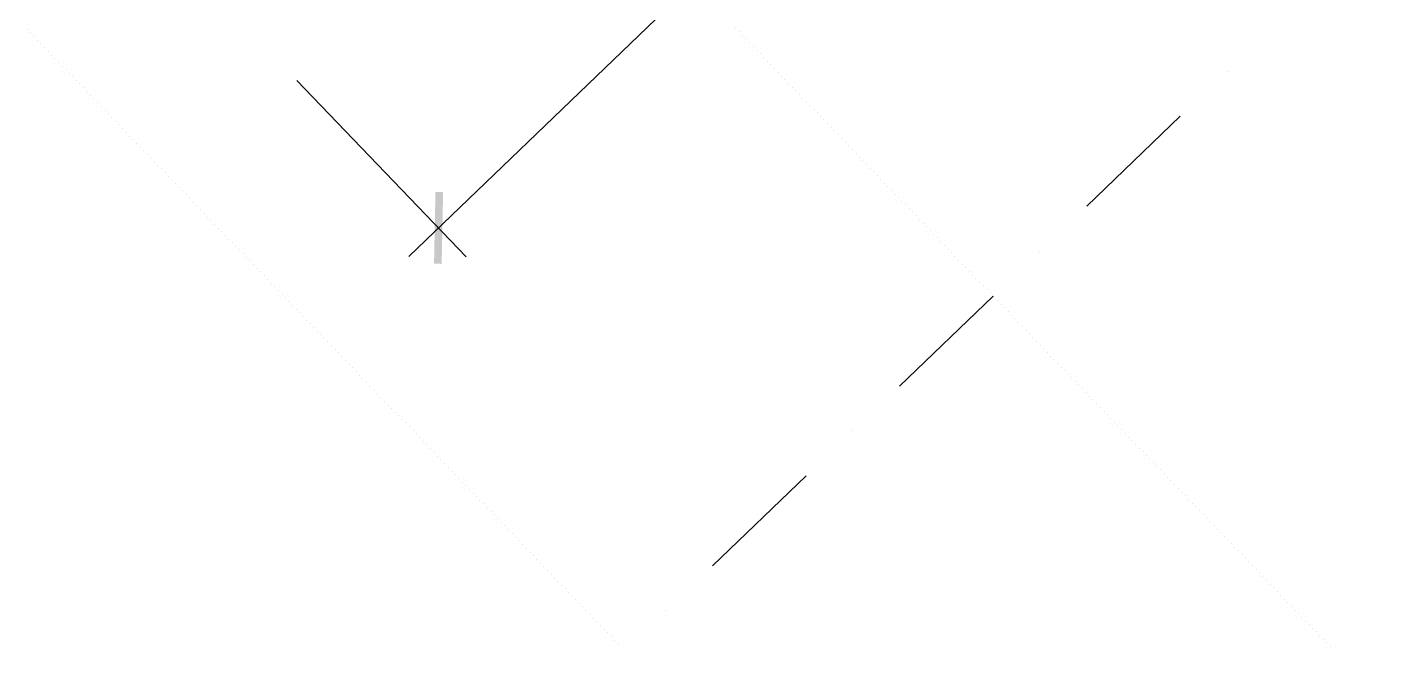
# Model space of a CAD drawing. Header units: metres. Extents: x 2687650.8 to 2687727.1, y 1234407.3 to 1234484.3.
# Drawn here: x 2687701.76 to 2687704.425, y 1234446.544 to 1234447.757 of the extents above; entities that cross this region are included whole.
import ezdxf

# ---------------------------------------------------------------- set-up
doc = ezdxf.new("R2010")
doc.units = ezdxf.units.M
for name, color, linetype in [('PDF_0', 7, 'Continuous'), ('PDF_A__BEML', 7, 'Continuous'), ('PDF_Ebene 2', 7, 'Continuous')]:
    doc.layers.add(name, color=color, linetype=linetype)
doc.layers.add('PDF__Parzellengrenze', color=7, linetype='Continuous', true_color=0x7f7f7f)

# ---------------------------------------------------------------- blocks, each defined once
blk = doc.blocks.new('A$C1c84ec86')
at = {"layer": 'PDF_0', "transparency": 33554559}
blk.add_hatch(color=256, dxfattribs=at).paths.add_polyline_path([(4018.99, 3322.59), (4017.93, 3321.53), (4027.88, 3311.58), (4028.93, 3312.64)])
at = {"layer": 'PDF__Parzellengrenze', "lineweight": 18}
for points in [[(4108.31, 3449.59), (4108.31, 3449.59)], [(4108.31, 3411.49), (4108.31, 3436.89)], [(4108.31, 3398.79), (4108.31, 3398.79)], [(4108.31, 3360.69), (4108.31, 3386.09)], [(4108.31, 3347.99), (4108.31, 3347.99)], [(4108.31, 3309.89), (4108.31, 3335.29)], [(4108.31, 3297.19), (4108.31, 3297.19)]]:
    blk.add_lwpolyline(points, dxfattribs=at)
at = {"layer": 'PDF_A__BEML', "lineweight": 25}
for points in [[(4023.43, 3309.04), (4023.43, 3575.11)], [(3983.43, 3317.09), (4031.26, 3317.09)]]:
    blk.add_lwpolyline(points, dxfattribs=at)
at = {"layer": 'PDF_Ebene 2', "lineweight": 20}
for points in [[(4035.5, 3386.09), (4035.5, 3386.09)], [(4036.55, 3386.09), (4036.55, 3386.09)], [(4037.61, 3386.09), (4037.61, 3386.09)], [(4038.46, 3386.09), (4038.46, 3386.09)], [(4039.52, 3386.09), (4039.52, 3386.09)], [(4040.58, 3386.09), (4040.58, 3386.09)], [(4041.63, 3386.09), (4041.63, 3386.09)], [(4042.48, 3386.09), (4042.48, 3386.09)], [(4043.54, 3386.09), (4043.54, 3386.09)], [(4044.6, 3386.09), (4044.6, 3386.09)], [(4045.44, 3386.09), (4045.44, 3386.09)], [(4046.5, 3386.09), (4046.5, 3386.09)], [(4047.56, 3386.09), (4047.56, 3386.09)], [(4048.62, 3386.09), (4048.62, 3386.09)], [(4049.47, 3386.09), (4049.47, 3386.09)], [(4050.52, 3386.09), (4050.52, 3386.09)], [(4051.58, 3386.09), (4051.58, 3386.09)], [(4052.43, 3386.09), (4052.43, 3386.09)], [(4053.49, 3386.09), (4053.49, 3386.09)], [(4054.55, 3386.09), (4054.55, 3386.09)], [(4055.6, 3386.09), (4055.6, 3386.09)], [(4056.45, 3386.09), (4056.45, 3386.09)], [(4057.51, 3386.09), (4057.51, 3386.09)], [(4058.57, 3386.09), (4058.57, 3386.09)], [(4059.63, 3386.09), (4059.63, 3386.09)], [(4060.47, 3386.09), (4060.47, 3386.09)], [(4061.53, 3386.09), (4061.53, 3386.09)], [(4062.59, 3386.09), (4062.59, 3386.09)], [(4063.44, 3386.09), (4063.44, 3386.09)], [(4064.5, 3386.09), (4064.5, 3386.09)], [(4065.55, 3386.09), (4065.55, 3386.09)], [(4066.61, 3386.09), (4066.61, 3386.09)], [(4067.46, 3386.09), (4067.46, 3386.09)], [(4068.52, 3386.09), (4068.52, 3386.09)], [(4069.58, 3386.09), (4069.58, 3386.09)], [(4070.63, 3386.09), (4070.63, 3386.09)], [(4071.48, 3386.09), (4071.48, 3386.09)], [(4072.54, 3386.09), (4072.54, 3386.09)], [(4073.6, 3386.09), (4073.6, 3386.09)], [(4074.44, 3386.09), (4074.44, 3386.09)], [(4075.5, 3386.09), (4075.5, 3386.09)], [(4076.56, 3386.09), (4076.56, 3386.09)], [(4077.62, 3386.09), (4077.62, 3386.09)], [(4078.47, 3386.09), (4078.47, 3386.09)], [(4079.52, 3386.09), (4079.52, 3386.09)], [(4080.58, 3386.09), (4080.58, 3386.09)], [(4081.64, 3386.09), (4081.64, 3386.09)], [(4082.49, 3386.09), (4082.49, 3386.09)], [(4083.55, 3386.09), (4083.55, 3386.09)], [(4084.6, 3386.09), (4084.6, 3386.09)], [(4085.45, 3386.09), (4085.45, 3386.09)], [(4086.51, 3386.09), (4086.51, 3386.09)], [(4087.57, 3386.09), (4087.57, 3386.09)], [(4088.63, 3386.09), (4088.63, 3386.09)], [(4089.47, 3386.09), (4089.47, 3386.09)], [(4090.53, 3386.09), (4090.53, 3386.09)], [(4091.59, 3386.09), (4091.59, 3386.09)], [(4092.44, 3386.09), (4092.44, 3386.09)], [(4093.49, 3386.09), (4093.49, 3386.09)], [(4094.55, 3386.09), (4094.55, 3386.09)], [(4095.61, 3386.09), (4095.61, 3386.09)], [(4096.46, 3386.09), (4096.46, 3386.09)], [(4097.52, 3386.09), (4097.52, 3386.09)], [(4098.57, 3386.09), (4098.57, 3386.09)], [(4099.63, 3386.09), (4099.63, 3386.09)], [(4100.48, 3386.09), (4100.48, 3386.09)], [(4101.54, 3386.09), (4101.54, 3386.09)], [(4102.6, 3386.09), (4102.6, 3386.09)], [(4103.44, 3386.09), (4103.44, 3386.09)], [(4104.5, 3386.09), (4104.5, 3386.09)], [(4105.56, 3386.09), (4105.56, 3386.09)], [(4106.62, 3386.09), (4106.62, 3386.09)], [(4107.46, 3386.09), (4107.46, 3386.09)], [(4108.52, 3386.09), (4108.52, 3386.09)], [(4109.58, 3386.09), (4109.58, 3386.09)], [(4110.64, 3386.09), (4110.64, 3386.09)], [(4111.49, 3386.09), (4111.49, 3386.09)], [(4112.54, 3386.09), (4112.54, 3386.09)], [(4113.6, 3386.09), (4113.6, 3386.09)], [(4114.45, 3386.09), (4114.45, 3386.09)], [(4115.51, 3386.09), (4115.51, 3386.09)], [(4116.57, 3386.09), (4116.57, 3386.09)], [(4117.62, 3386.09), (4117.62, 3386.09)], [(4118.47, 3386.09), (4118.47, 3386.09)], [(4119.53, 3386.09), (4119.53, 3386.09)], [(4120.59, 3386.09), (4120.59, 3386.09)], [(4121.65, 3386.09), (4121.65, 3386.09)], [(4122.49, 3386.09), (4122.49, 3386.09)], [(4123.55, 3386.09), (4123.55, 3386.09)], [(4124.61, 3386.09), (4124.61, 3386.09)], [(4125.46, 3386.09), (4125.46, 3386.09)], [(4126.51, 3386.09), (4126.51, 3386.09)], [(4127.57, 3386.09), (4127.57, 3386.09)], [(4128.63, 3386.09), (4128.63, 3386.09)], [(4129.48, 3386.09), (4129.48, 3386.09)], [(4130.54, 3386.09), (4130.54, 3386.09)], [(4131.59, 3386.09), (4131.59, 3386.09)], [(4132.44, 3386.09), (4132.44, 3386.09)], [(4133.5, 3386.09), (4133.5, 3386.09)], [(4134.56, 3386.09), (4134.56, 3386.09)], [(4135.62, 3386.09), (4135.62, 3386.09)], [(4136.46, 3386.09), (4136.46, 3386.09)], [(4137.52, 3386.09), (4137.52, 3386.09)], [(4138.58, 3386.09), (4138.58, 3386.09)], [(4139.64, 3386.09), (4139.64, 3386.09)], [(4140.48, 3386.09), (4140.48, 3386.09)], [(4141.54, 3386.09), (4141.54, 3386.09)], [(4142.6, 3386.09), (4142.6, 3386.09)], [(4143.45, 3386.09), (4143.45, 3386.09)], [(4144.51, 3386.09), (4144.51, 3386.09)], [(4145.56, 3386.09), (4145.56, 3386.09)], [(4146.62, 3386.09), (4146.62, 3386.09)], [(4147.47, 3386.09), (4147.47, 3386.09)], [(4148.53, 3386.09), (4148.53, 3386.09)], [(4149.59, 3386.09), (4149.59, 3386.09)], [(4150.64, 3386.09), (4150.64, 3386.09)], [(4151.49, 3386.09), (4151.49, 3386.09)], [(4152.55, 3386.09), (4152.55, 3386.09)], [(4153.61, 3386.09), (4153.61, 3386.09)], [(4154.45, 3386.09), (4154.45, 3386.09)], [(4155.51, 3386.09), (4155.51, 3386.09)], [(4156.57, 3386.09), (4156.57, 3386.09)], [(4157.63, 3386.09), (4157.63, 3386.09)], [(4158.48, 3386.09), (4158.48, 3386.09)], [(4159.54, 3386.09), (4159.54, 3386.09)], [(4160.59, 3386.09), (4160.59, 3386.09)], [(4161.65, 3386.09), (4161.65, 3386.09)], [(4162.5, 3386.09), (4162.5, 3386.09)], [(4163.56, 3386.09), (4163.56, 3386.09)], [(4164.62, 3386.09), (4164.62, 3386.09)], [(4165.46, 3386.09), (4165.46, 3386.09)], [(4166.52, 3386.09), (4166.52, 3386.09)], [(4167.58, 3386.09), (4167.58, 3386.09)], [(4168.64, 3386.09), (4168.64, 3386.09)], [(4169.48, 3386.09), (4169.48, 3386.09)], [(4170.54, 3386.09), (4170.54, 3386.09)], [(4171.6, 3386.09), (4171.6, 3386.09)], [(4172.45, 3386.09), (4172.45, 3386.09)], [(4173.51, 3386.09), (4173.51, 3386.09)], [(4174.56, 3386.09), (4174.56, 3386.09)], [(4175.62, 3386.09), (4175.62, 3386.09)], [(4176.47, 3386.09), (4176.47, 3386.09)], [(4177.53, 3386.09), (4177.53, 3386.09)], [(4178.59, 3386.09), (4178.59, 3386.09)], [(4179.64, 3386.09), (4179.64, 3386.09)], [(4180.49, 3386.09), (4180.49, 3386.09)], [(4181.55, 3386.09), (4181.55, 3386.09)], [(4182.61, 3386.09), (4182.61, 3386.09)], [(4183.45, 3386.09), (4183.45, 3386.09)], [(4184.51, 3386.09), (4184.51, 3386.09)], [(4185.57, 3386.09), (4185.57, 3386.09)], [(4186.63, 3386.09), (4186.63, 3386.09)], [(4187.48, 3386.09), (4187.48, 3386.09)], [(4188.53, 3386.09), (4188.53, 3386.09)], [(4189.59, 3386.09), (4189.59, 3386.09)], [(4190.65, 3386.09), (4190.65, 3386.09)], [(4191.5, 3386.09), (4191.5, 3386.09)], [(4192.56, 3386.09), (4192.56, 3386.09)], [(4193.61, 3386.09), (4193.61, 3386.09)], [(4194.46, 3386.09), (4194.46, 3386.09)], [(4195.52, 3386.09), (4195.52, 3386.09)], [(4196.58, 3386.09), (4196.58, 3386.09)], [(4197.64, 3386.09), (4197.64, 3386.09)], [(4198.48, 3386.09), (4198.48, 3386.09)], [(4199.54, 3386.09), (4199.54, 3386.09)], [(4200.6, 3386.09), (4200.6, 3386.09)], [(4201.66, 3386.09), (4201.66, 3386.09)], [(4202.5, 3386.09), (4202.5, 3386.09)], [(4203.56, 3386.09), (4203.56, 3386.09)], [(3939.61, 3285.97), (3939.61, 3285.97)], [(3940.46, 3285.97), (3940.46, 3285.97)], [(3941.51, 3285.97), (3941.51, 3285.97)], [(3942.57, 3285.97), (3942.57, 3285.97)], [(3943.42, 3285.97), (3943.42, 3285.97)], [(3944.48, 3285.97), (3944.48, 3285.97)], [(3945.54, 3285.97), (3945.54, 3285.97)], [(3946.59, 3285.97), (3946.59, 3285.97)], [(3947.44, 3285.97), (3947.44, 3285.97)], [(3948.5, 3285.97), (3948.5, 3285.97)], [(3949.56, 3285.97), (3949.56, 3285.97)], [(3950.62, 3285.97), (3950.62, 3285.97)], [(3951.46, 3285.97), (3951.46, 3285.97)], [(3952.52, 3285.97), (3952.52, 3285.97)], [(3953.58, 3285.97), (3953.58, 3285.97)], [(3954.43, 3285.97), (3954.43, 3285.97)], [(3955.48, 3285.97), (3955.48, 3285.97)], [(3956.54, 3285.97), (3956.54, 3285.97)], [(3957.6, 3285.97), (3957.6, 3285.97)], [(3958.45, 3285.97), (3958.45, 3285.97)], [(3959.51, 3285.97), (3959.51, 3285.97)], [(3960.56, 3285.97), (3960.56, 3285.97)], [(3961.62, 3285.97), (3961.62, 3285.97)], [(3962.47, 3285.97), (3962.47, 3285.97)], [(3963.53, 3285.97), (3963.53, 3285.97)], [(3964.59, 3285.97), (3964.59, 3285.97)], [(3965.43, 3285.97), (3965.43, 3285.97)], [(3966.49, 3285.97), (3966.49, 3285.97)], [(3967.55, 3285.97), (3967.55, 3285.97)], [(3968.61, 3285.97), (3968.61, 3285.97)], [(3969.46, 3285.97), (3969.46, 3285.97)], [(3970.51, 3285.97), (3970.51, 3285.97)], [(3971.57, 3285.97), (3971.57, 3285.97)], [(3972.42, 3285.97), (3972.42, 3285.97)], [(3973.48, 3285.97), (3973.48, 3285.97)], [(3974.54, 3285.97), (3974.54, 3285.97)], [(3975.59, 3285.97), (3975.59, 3285.97)], [(3976.44, 3285.97), (3976.44, 3285.97)], [(3977.5, 3285.97), (3977.5, 3285.97)], [(3978.56, 3285.97), (3978.56, 3285.97)], [(3979.62, 3285.97), (3979.62, 3285.97)], [(3980.46, 3285.97), (3980.46, 3285.97)], [(3981.52, 3285.97), (3981.52, 3285.97)], [(3982.58, 3285.97), (3982.58, 3285.97)], [(3983.43, 3285.97), (3983.43, 3285.97)], [(3984.48, 3285.97), (3984.48, 3285.97)], [(3985.54, 3285.97), (3985.54, 3285.97)], [(3986.6, 3285.97), (3986.6, 3285.97)], [(3987.45, 3285.97), (3987.45, 3285.97)], [(3988.51, 3285.97), (3988.51, 3285.97)], [(3989.56, 3285.97), (3989.56, 3285.97)], [(3990.62, 3285.97), (3990.62, 3285.97)], [(3991.47, 3285.97), (3991.47, 3285.97)], [(3992.53, 3285.97), (3992.53, 3285.97)], [(3993.59, 3285.97), (3993.59, 3285.97)], [(3994.43, 3285.97), (3994.43, 3285.97)], [(3995.49, 3285.97), (3995.49, 3285.97)], [(3996.55, 3285.97), (3996.55, 3285.97)], [(3997.61, 3285.97), (3997.61, 3285.97)], [(3998.45, 3285.97), (3998.45, 3285.97)], [(3999.51, 3285.97), (3999.51, 3285.97)], [(4000.57, 3285.97), (4000.57, 3285.97)], [(4001.63, 3285.97), (4001.63, 3285.97)], [(4002.48, 3285.97), (4002.48, 3285.97)], [(4003.53, 3285.97), (4003.53, 3285.97)], [(4004.59, 3285.97), (4004.59, 3285.97)], [(4005.44, 3285.97), (4005.44, 3285.97)], [(4006.5, 3285.97), (4006.5, 3285.97)], [(4007.56, 3285.97), (4007.56, 3285.97)], [(4008.61, 3285.97), (4008.61, 3285.97)], [(4009.46, 3285.97), (4009.46, 3285.97)], [(4010.52, 3285.97), (4010.52, 3285.97)], [(4011.58, 3285.97), (4011.58, 3285.97)], [(4012.42, 3285.97), (4012.42, 3285.97)], [(4013.48, 3285.97), (4013.48, 3285.97)], [(4014.54, 3285.97), (4014.54, 3285.97)], [(4015.6, 3285.97), (4015.6, 3285.97)], [(4016.45, 3285.97), (4016.45, 3285.97)], [(4017.5, 3285.97), (4017.5, 3285.97)], [(4018.56, 3285.97), (4018.56, 3285.97)], [(4019.62, 3285.97), (4019.62, 3285.97)], [(4020.47, 3285.97), (4020.47, 3285.97)], [(4021.53, 3285.97), (4021.53, 3285.97)], [(4022.58, 3285.97), (4022.58, 3285.97)], [(4023.43, 3285.97), (4023.43, 3285.97)], [(4024.49, 3285.97), (4024.49, 3285.97)], [(4025.55, 3285.97), (4025.55, 3285.97)], [(4026.61, 3285.97), (4026.61, 3285.97)], [(4027.45, 3285.97), (4027.45, 3285.97)], [(4028.51, 3285.97), (4028.51, 3285.97)], [(4029.57, 3285.97), (4029.57, 3285.97)], [(4030.63, 3285.97), (4030.63, 3285.97)], [(4031.47, 3285.97), (4031.47, 3285.97)], [(4032.53, 3285.97), (4032.53, 3285.97)], [(4033.59, 3285.97), (4033.59, 3285.97)], [(4034.44, 3285.97), (4034.44, 3285.97)], [(4035.5, 3285.97), (4035.5, 3285.97)], [(4036.55, 3285.97), (4036.55, 3285.97)], [(4037.61, 3285.97), (4037.61, 3285.97)], [(4038.46, 3285.97), (4038.46, 3285.97)], [(4039.52, 3285.97), (4039.52, 3285.97)], [(4040.58, 3285.97), (4040.58, 3285.97)], [(4041.63, 3285.97), (4041.63, 3285.97)], [(4042.48, 3285.97), (4042.48, 3285.97)], [(4043.54, 3285.97), (4043.54, 3285.97)], [(4044.6, 3285.97), (4044.6, 3285.97)], [(4045.44, 3285.97), (4045.44, 3285.97)], [(4046.5, 3285.97), (4046.5, 3285.97)], [(4047.56, 3285.97), (4047.56, 3285.97)], [(4048.62, 3285.97), (4048.62, 3285.97)], [(4049.47, 3285.97), (4049.47, 3285.97)], [(4050.52, 3285.97), (4050.52, 3285.97)], [(4051.58, 3285.97), (4051.58, 3285.97)], [(4052.43, 3285.97), (4052.43, 3285.97)], [(4053.49, 3285.97), (4053.49, 3285.97)], [(4054.55, 3285.97), (4054.55, 3285.97)], [(4055.6, 3285.97), (4055.6, 3285.97)], [(4056.45, 3285.97), (4056.45, 3285.97)], [(4057.51, 3285.97), (4057.51, 3285.97)], [(4058.57, 3285.97), (4058.57, 3285.97)], [(4059.63, 3285.97), (4059.63, 3285.97)], [(4060.47, 3285.97), (4060.47, 3285.97)], [(4061.53, 3285.97), (4061.53, 3285.97)], [(4062.59, 3285.97), (4062.59, 3285.97)], [(4063.44, 3285.97), (4063.44, 3285.97)], [(4064.5, 3285.97), (4064.5, 3285.97)], [(4065.55, 3285.97), (4065.55, 3285.97)], [(4066.61, 3285.97), (4066.61, 3285.97)], [(4067.46, 3285.97), (4067.46, 3285.97)], [(4068.52, 3285.97), (4068.52, 3285.97)], [(4069.58, 3285.97), (4069.58, 3285.97)], [(4070.63, 3285.97), (4070.63, 3285.97)], [(4071.48, 3285.97), (4071.48, 3285.97)], [(4072.54, 3285.97), (4072.54, 3285.97)], [(4073.6, 3285.97), (4073.6, 3285.97)], [(4074.44, 3285.97), (4074.44, 3285.97)], [(4075.5, 3285.97), (4075.5, 3285.97)], [(4076.56, 3285.97), (4076.56, 3285.97)], [(4077.62, 3285.97), (4077.62, 3285.97)], [(4078.47, 3285.97), (4078.47, 3285.97)], [(4079.52, 3285.97), (4079.52, 3285.97)], [(4080.58, 3285.97), (4080.58, 3285.97)], [(4081.64, 3285.97), (4081.64, 3285.97)], [(4082.49, 3285.97), (4082.49, 3285.97)], [(4083.55, 3285.97), (4083.55, 3285.97)], [(4084.6, 3285.97), (4084.6, 3285.97)], [(4085.45, 3285.97), (4085.45, 3285.97)], [(4086.51, 3285.97), (4086.51, 3285.97)], [(4087.57, 3285.97), (4087.57, 3285.97)], [(4088.63, 3285.97), (4088.63, 3285.97)], [(4089.47, 3285.97), (4089.47, 3285.97)], [(4090.53, 3285.97), (4090.53, 3285.97)], [(4091.59, 3285.97), (4091.59, 3285.97)], [(4092.44, 3285.97), (4092.44, 3285.97)], [(4093.49, 3285.97), (4093.49, 3285.97)], [(4094.55, 3285.97), (4094.55, 3285.97)], [(4095.61, 3285.97), (4095.61, 3285.97)], [(4096.46, 3285.97), (4096.46, 3285.97)], [(4097.52, 3285.97), (4097.52, 3285.97)], [(4098.57, 3285.97), (4098.57, 3285.97)], [(4099.63, 3285.97), (4099.63, 3285.97)], [(4100.48, 3285.97), (4100.48, 3285.97)], [(4101.54, 3285.97), (4101.54, 3285.97)], [(4102.6, 3285.97), (4102.6, 3285.97)], [(4103.44, 3285.97), (4103.44, 3285.97)], [(4104.5, 3285.97), (4104.5, 3285.97)], [(4105.56, 3285.97), (4105.56, 3285.97)], [(4106.62, 3285.97), (4106.62, 3285.97)]]:
    blk.add_lwpolyline(points, dxfattribs=at)

msp = doc.modelspace()

# ---------------------------------------------------------------- block references
at = {"xscale": 0.01, "yscale": 0.01, "zscale": 0.01, "rotation": 313.8734409291175}
msp.add_blockref('A$C1c84ec86', (2687650.7677, 1234453.3784), dxfattribs=at)

doc.saveas('drawing.dxf')
